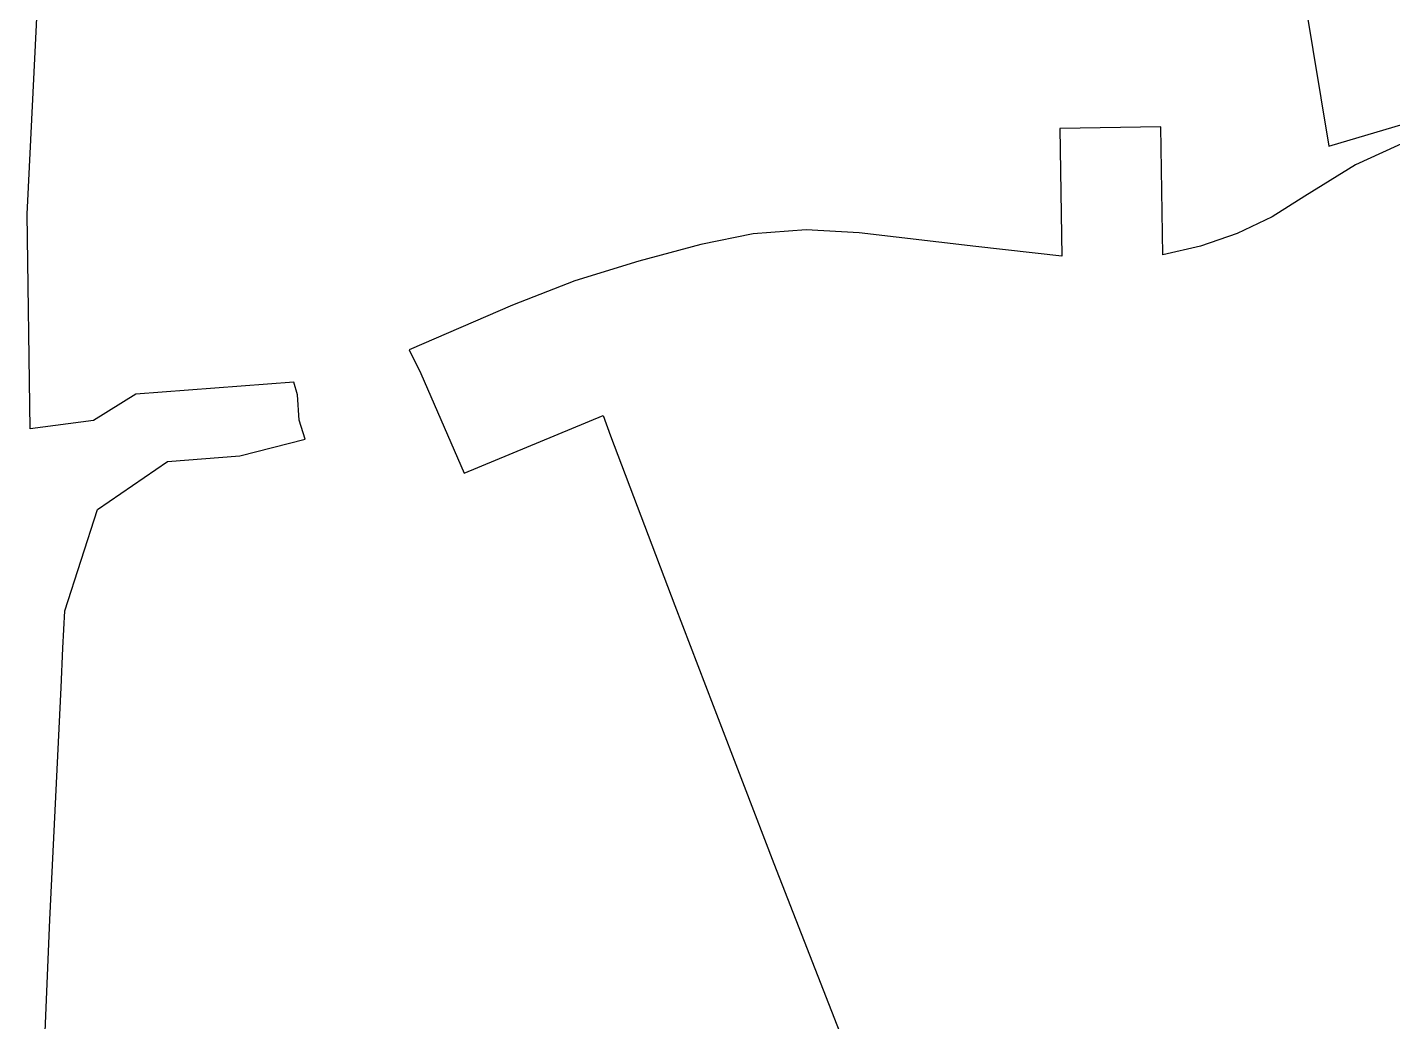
# Model space of a CAD drawing. Header units: inches. Extents: x 11258954 to 11313122, y 3645444 to 3695200.
# Drawn here: x 11273132 to 11275215, y 3665176 to 3666694 of the extents above; entities that cross this region are included whole.
import ezdxf

# ---------------------------------------------------------------- set-up
doc = ezdxf.new("R2010")
doc.units = ezdxf.units.IN
doc.header["$MEASUREMENT"] = 0
doc.layers.add('EnterpriseZone', color=103, linetype='Continuous')

msp = doc.modelspace()

# ---------------------------------------------------------------- linework, layer by layer
at = {"layer": 'EnterpriseZone'}
for points in [[(11273152.9375, 3665014.5625, 0), (11273166.1565, 3665331.625, 0), (11273183.375, 3665686.1875, 0), (11273186.25, 3665746.3125, 0), (11273188.9375, 3665803.25, 0), (11273238.719, 3665957.75, 0), (11273345.875, 3666031.375, 0), (11273456.0315, 3666039.9375, 0), (11273555.7815, 3666065.125, 0), (11273546.625, 3666094.25, 0), (11273543.8375, 3666133.119, 0), (11273538.554, 3666152.4085, 0), (11273297.415, 3666134.142, 0), (11273232.7705, 3666093.6295, 0), (11273135.9685, 3666080.941, 0), (11273131.839, 3666408.5245, 0), (11273201.969, 3667833.37, 0)], [(11275081, 3666734.0625, 0), (11275117.6875, 3666512.6875, 0), (11275232.5315, 3666546.5625, 0)], [(11275240.7858, 3666521.5747, 0), (11275158.1479, 3666483.9385, 0), (11275080.9465, 3666436.132, 0), (11275030.9437, 3666404.7014, 0), (11274977.6994, 3666379.1435, 0), (11274921.9004, 3666359.7882, 0), (11274864.2665, 3666346.885, 0), (11274861.1795, 3666541.9, 0), (11274707.199, 3666539.4705, 0), (11274710.2835, 3666344.495, 0), (11274578.7595, 3666359.466, 0), (11274401.1935, 3666380.3515, 0), (11274320.1281, 3666384.702, 0), (11274239.1642, 3666378.7552, 0), (11274159.6045, 3666362.607, 0), (11274065.002, 3666337.0635, 0), (11273967.3049, 3666306.8705, 0), (11273872.034, 3666269.725, 0), (11273714.353, 3666201.6095, 0), (11273732.0035, 3666165.664, 0), (11273798.5, 3666013.375, 0), (11274010.3125, 3666101.375, 0), (11274021.8125, 3666070.5, 0), (11274119.75, 3665811.4375, 0), (11274178, 3665658.75, 0), (11274225.5, 3665535.4375, 0), (11274270.91, 3665417.6255, 0), (11274421.4235, 3665031.8245, 0)]]:
    msp.add_polyline3d(points, dxfattribs=at)

doc.saveas('drawing.dxf')
